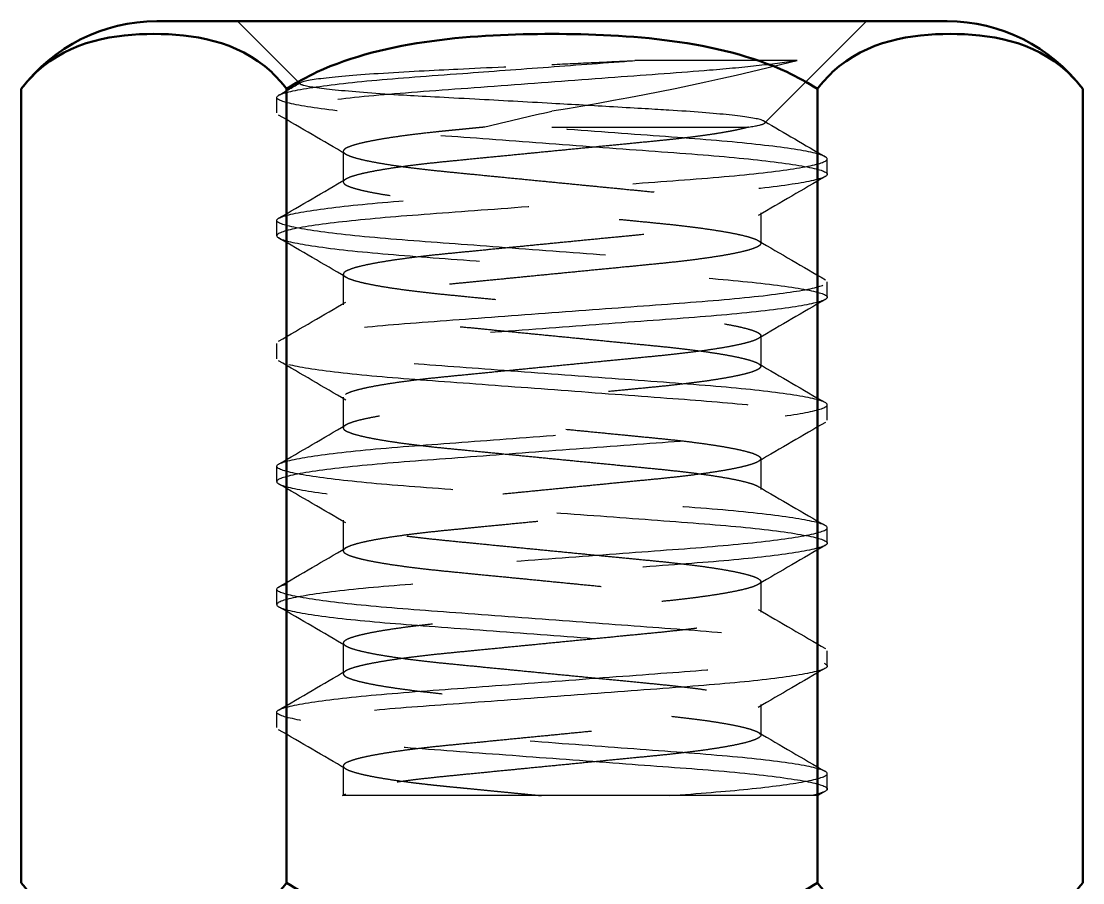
# Model space of a CAD drawing. Header units: millimetres. Extents: x 0 to 420, y 0 to 297.
# Drawn here: x 299.44 to 304.92, y 192.36 to 196.81 of the extents above; entities that cross this region are included whole.
import ezdxf

# ---------------------------------------------------------------- set-up
doc = ezdxf.new("R2010")
doc.units = ezdxf.units.MM
doc.header["$LTSCALE"] = 0.75
doc.linetypes.add('HIDDEN2', pattern=[4.762499999999999, 3.175, -1.5875])
doc.layers.add('Hidden', color=7, linetype='HIDDEN2', lineweight=25)
doc.layers.add('Visible', color=7, linetype='Continuous', lineweight=50)

msp = doc.modelspace()

# ---------------------------------------------------------------- linework, layer by layer
at = {"layer": 'Hidden', "extrusion": (-1e-16, -1, 0)}
for p, q in [((300.758506, 196.611557), (300.555306, 196.814757)), ((303.603306, 196.611557), (303.806506, 196.814757)), ((300.879357, 196.490706), (300.758506, 196.611557)), ((303.447542, 196.611557), (302.609324, 196.611557)), ((303.603306, 196.611557), (303.281167, 196.289419)), ((300.758506, 196.341557), (300.758506, 196.420932)), ((301.102209, 196.14312), (301.102209, 195.98437)), ((303.603306, 196.024057), (303.603306, 196.103432)), ((303.259602, 195.82562), (303.259602, 195.66687)), ((300.758506, 195.706557), (300.758506, 195.785932)), ((301.102209, 195.50812), (301.102209, 195.34937)), ((303.603306, 195.389057), (303.603306, 195.468432)), ((300.758506, 195.071557), (300.758506, 195.150932)), ((303.259602, 195.19062), (303.259602, 195.03187)), ((301.102209, 194.87312), (301.102209, 194.71437)), ((303.603306, 194.754057), (303.603306, 194.833432)), ((303.259602, 194.55562), (303.259602, 194.39687)), ((300.758506, 194.436557), (300.758506, 194.515932)), ((301.102209, 194.23812), (301.102209, 194.07937)), ((303.603306, 194.119057), (303.603306, 194.198432)), ((303.259602, 193.92062), (303.259602, 193.76187)), ((300.758506, 193.801557), (300.758506, 193.880932)), ((301.102209, 193.60312), (301.102209, 193.44437)), ((303.603306, 193.484057), (303.603306, 193.563432)), ((303.259602, 193.28562), (303.259602, 193.12687)), ((300.758506, 193.166557), (300.758506, 193.245932)), ((301.102209, 192.96812), (301.102209, 192.814757)), ((303.603306, 192.849057), (303.603306, 192.928432)), ((301.099061, 192.814757), (301.115536, 192.824386)), ((302.786713, 192.814757), (301.099061, 192.814757)), ((303.518636, 192.814757), (302.786713, 192.814757)), ((303.593437, 192.837913), (303.553618, 192.814757))]:
    msp.add_line(p, q, dxfattribs=at)
at = {"layer": 'Hidden'}
for centre, radius, start, end in [((299.764714, 211.295127), 15.13792920817994, 279.182592, 284.080051), ((304.453062, 185.773964), 10.8157316802909, 102.126974, 104.012383)]:
    msp.add_arc(centre, radius, start, end, dxfattribs=at)
for points, knots in [([(303.4475419921109, 196.6115599635827), (303.3941246125305, 196.6028362035212), (303.327966236775, 196.5940901085843), (303.1750341170318, 196.577157788886), (303.0893394782361, 196.5690238599854), (302.8475349443706, 196.5491463698811), (302.6814535890789, 196.5375504447589), (302.3245186283384, 196.5109927839895), (302.1365734082101, 196.4970087646347), (301.7650024517025, 196.4693621160849), (301.5853894018874, 196.4564499907678), (301.2706492163797, 196.4320052172425), (301.1367943405021, 196.4189622573793), (300.9192457730696, 196.3915720487147), (300.8398308648575, 196.3774599982119), (300.7543928220166, 196.3509463344513), (300.7472021680988, 196.3396040902002), (300.8034934482694, 196.3141319313751), (300.8665719171877, 196.3005499972364), (301.0581109208615, 196.2728429735596), (301.1864711607905, 196.2589829095167), (301.484079548598, 196.2338197907178), (301.6484916931859, 196.22242140654), (302.0030712302323, 196.1960390005098), (302.1903517578758, 196.1821044374411), (302.5614901240115, 196.1544899756751), (302.7414451995246, 196.1412296856957), (303.0598353312762, 196.1172771199467), (303.1967673680701, 196.1043870600471), (303.422160166172, 196.0771673983186), (303.5063447146804, 196.0630644072912), (303.6026956362712, 196.0362771160193), (303.6152329305732, 196.0247198173341), (303.5687468778651, 195.9994766425941), (303.5106875611564, 195.9860042961156), (303.3276897225333, 195.9582102720971), (303.2020116739459, 195.944151297793), (302.9083694484289, 195.9185863529711), (302.7456327288983, 195.9073256783763), (302.3935081988275, 195.8811259365556), (302.2070144256031, 195.8672499117621), (301.8353349003719, 195.8395951851824), (301.6538445120568, 195.8260914360518), (301.3311930249456, 195.8020846289751), (301.1915112326042, 195.7895372097186), (300.9590736391765, 195.7624766231662), (300.8706457992339, 195.748392132587), (300.7643842111138, 195.7213643698773), (300.7469587480246, 195.7095376794499), (300.7846228910566, 195.6845046584769), (300.8381744860435, 195.6711387663751), (301.0124376049826, 195.6434316412577), (301.1339932249212, 195.6293456851294), (301.4215545283005, 195.6035137531047), (301.582561995765, 195.592326889979), (301.9320576493374, 195.5663227490883), (302.1176108358959, 195.5525167084218), (302.4898255361131, 195.5248221622746), (302.6728118759129, 195.5112071072299), (302.9998750626364, 195.4868720486941), (303.1423685860809, 195.4747437515836), (303.3818473410211, 195.4478679667853), (303.4745579141436, 195.4338127079119), (303.591038380262, 195.4065453019705), (303.6135433073287, 195.394369265686), (303.5848977681035, 195.3695551325717), (303.5359400127236, 195.3563054514608), (303.370625067324, 195.3287043235749), (303.2533187432528, 195.3146005622283), (302.9720174277518, 195.2885041681987), (302.8127237937915, 195.2773175730857), (302.4659267441566, 195.2515142211783), (302.2814359564673, 195.2377872280466), (301.9089467954473, 195.2100722607088), (301.7245903277235, 195.1963552616222), (301.3931859974618, 195.1716972013349), (301.2478547625415, 195.1599109597363), (301.0014892420313, 195.1332229201126), (300.9046340039077, 195.1192066809723), (300.7780336118904, 195.0917105785811), (300.7504529870784, 195.0791192715188), (300.770240028558, 195.054524148196), (300.8147056210873, 195.0413955683534), (300.9712253383987, 195.0139149474473), (301.0843298469335, 194.9998031392289), (301.3594435768427, 194.9734549598981), (301.517088917808, 194.9621983987557), (301.861232523208, 194.9365924757349), (302.0445884463152, 194.9229499219322), (302.4170941495668, 194.8952337237736), (302.602646167974, 194.881427770023), (302.9381530833725, 194.8564644578654), (303.0862405394455, 194.8449346563817), (303.3390855487487, 194.8184295361914), (303.439792830939, 194.8044596232939), (303.5760243476943, 194.7767541574209), (303.6084826540228, 194.7637057554316), (303.5970636619895, 194.7393212026244), (303.5568180814444, 194.7263130544522), (303.4098561094797, 194.6991923032303), (303.3030906084568, 194.6853164130759), (303.0398636216087, 194.6591170683555), (302.8871685788727, 194.6478566195946), (302.543568307945, 194.6222911232458), (302.3546148248661, 194.6082320843263), (301.9810652878969, 194.5804382199684), (301.7999997624193, 194.5669660826562), (301.4607371878828, 194.5417233315746), (301.3060203128116, 194.5301655576456), (301.0423634656199, 194.5033777713553), (300.937012869419, 194.4892748079484), (300.7965921175164, 194.4620554797505), (300.7602911922441, 194.4491657099096), (300.7567776072356, 194.4252139037394), (300.7925000426803, 194.4119527256822), (300.9339437864928, 194.3843381438197), (301.0371451528699, 194.3704036902295), (301.2942331942759, 194.3440216473473), (301.4441741465289, 194.332623604952), (301.7823743323406, 194.3074599006505), (301.9686556575434, 194.2935996830016), (302.3410375336953, 194.2658926981688), (302.5235762551856, 194.252310948058), (302.865916726947, 194.2268391867661), (303.0224659511205, 194.2154966430481), (303.2933590236571, 194.1889824937114), (303.4036015886868, 194.17487044865), (303.5541597842057, 194.1474805189703), (303.5955933314617, 194.1344378177081), (303.6093731173896, 194.1099934933705), (303.578299290557, 194.0970803677461), (303.4447917194466, 194.0694332773324), (303.3451646017675, 194.0554493606832), (303.0941450705468, 194.0288920911551), (302.9468429987501, 194.0172966805975), (302.6124933617575, 193.992419475464), (302.4272684503903, 193.9786378600349), (302.0547427575475, 193.9509201745556), (301.8710534688052, 193.9372528167623), (301.5261503939546, 193.9115903855977), (301.3680374908272, 193.9003608270229), (301.0911497988527, 193.8740838171912), (300.976841095875, 193.8599733666502), (300.8178060213832, 193.8324566523694), (300.7720580242712, 193.8192927523005), (300.7497374128507, 193.7946345835199), (300.7758573293213, 193.7821692945815), (300.8995552522247, 193.7547378869077), (300.9952318223568, 193.7407094374272), (301.2396306170376, 193.7139670797215), (301.384142147479, 193.702090271548), (301.7143044359546, 193.677524625084), (301.8982796270047, 193.6638359947976), (302.2707166271048, 193.6361249084806), (302.4555256238145, 193.6223742390825), (302.8031065621453, 193.5965125621234), (302.9628921276617, 193.5853335508078), (303.2460140088679, 193.5593129850546), (303.3645562690326, 193.5452133813363), (303.5324681967031, 193.5175797471947), (303.5827567269989, 193.5042956041631), (303.6140184916458, 193.4794175509578), (303.5929959811674, 193.4673505214518), (303.4794888163997, 193.4401519539252), (303.3880144231916, 193.4260871318883), (303.1505751005952, 193.3991570725313), (303.0089049316248, 193.3869143839363), (302.6831226155155, 193.3626746282734), (302.5005601617304, 193.3490911123668), (302.1284748583639, 193.3214061939615), (301.9426344352269, 193.3075787815258), (301.5923640788424, 193.2815169990567), (301.4308535098171, 193.2703160909519), (301.1414986900127, 193.2445618687084), (301.0187263240132, 193.2304828619562), (300.8418907361683, 193.2027484237576), (300.7870140029208, 193.189350454365), (300.7467541767401, 193.1642551933912), (300.7627333722248, 193.1525152158825), (300.8660700292639, 193.1255576115855), (300.9532545582169, 193.1114666482033), (301.1836598821319, 193.0843540798306), (301.3225457935387, 193.0716733335971), (301.6439297877842, 193.0477608340253), (301.8249720711247, 193.0342904260386), (302.1964520495349, 193.0066505466927), (302.3831910448698, 192.9927562762064), (302.7360507419198, 192.9665018344616), (302.89928271186, 192.955207035506), (303.1946231997317, 192.9297184363093), (303.3214506240493, 192.9156687502864), (303.5068935468789, 192.8878533948159), (303.5662189299255, 192.8743525113026), (303.6055878815059, 192.8540077555401), (303.6073124980721, 192.8469868040886), (303.5838872874374, 192.8314983810831), (303.5579753496659, 192.8232353166757), (303.5186361111155, 192.8147572836891)], [0, 0, 0, 0, 0.0353175083615797, 0.0353175083615797, 0.0697901298443092, 0.0697901298443092, 0.124000453684721, 0.124000453684721, 0.1799884035975699, 0.1799884035975699, 0.2371567969355641, 0.2371567969355641, 0.291799205703641, 0.291799205703641, 0.3485764712273575, 0.3485764712273575, 0.4037801045213734, 0.4037801045213734, 0.4590803449536313, 0.4590803449536313, 0.5159133735281235, 0.5159133735281235, 0.5702278620611231, 0.5702278620611231, 0.6261433049718885, 0.6261433049718885, 0.6829592247314804, 0.6829592247314804, 0.7375343333275138, 0.7375343333275138, 0.7942366235865066, 0.7942366235865066, 0.8498976585244374, 0.8498976585244374, 0.905143056553207, 0.905143056553207, 0.9625711069817389, 0.9625711069817389, 1.017082365930652, 1.017082365930652, 1.072970108868113, 1.072970108868113, 1.129843855959725, 1.129843855959725, 1.184248474520034, 1.184248474520034, 1.240709180944566, 1.240709180944566, 1.296662985131248, 1.296662985131248, 1.351692626894614, 1.351692626894614, 1.40888859608406, 1.40888859608406, 1.463474588465417, 1.463474588465417, 1.519148352442048, 1.519148352442048, 1.575960867712489, 1.575960867712489, 1.630226023534379, 1.630226023534379, 1.686487240184994, 1.686487240184994, 1.742837202032438, 1.742837202032438, 1.797696394318474, 1.797696394318474, 1.854708267445093, 1.854708267445093, 1.909465866800855, 1.909465866800855, 1.964972519129628, 1.964972519129628, 2.021770062786808, 2.021770062786808, 2.075991636153644, 2.075991636153644, 2.132097752274526, 2.132097752274526, 2.188927409246364, 2.188927409246364, 2.243663383904397, 2.243663383904397, 2.300541340640074, 2.300541340640074, 2.355557036700206, 2.355557036700206, 2.410945961406308, 2.410945961406308, 2.467771705398048, 2.467771705398048, 2.522040178904706, 2.522040178904706, 2.578038536186644, 2.578038536186644, 2.635406353662119, 2.635406353662119, 2.690068214613637, 2.690068214613637, 2.745920680478337, 2.745920680478337, 2.800398062216405, 2.800398062216405, 2.857789837755381, 2.857789837755381, 2.913000355908535, 2.913000355908535, 2.968627240775462, 2.968627240775462, 3.025293693787879, 3.025293693787879, 3.079834317607698, 3.079834317607698, 3.136614556770293, 3.136614556770293, 3.192494628069381, 3.192494628069381, 3.246775160557085, 3.246775160557085, 3.303572506572692, 3.303572506572692, 3.358837745463733, 3.358837745463733, 3.414007284486694, 3.414007284486694, 3.470748583766363, 3.470748583766363, 3.525356387983665, 3.525356387983665, 3.582489902289628, 3.582489902289628, 3.638442325853558, 3.638442325853558, 3.692618595219191, 3.692618595219191, 3.749358697851572, 3.749358697851572, 3.804705189115541, 3.804705189115541, 3.859567447219903, 3.859567447219903, 3.916405673613822, 3.916405673613822, 3.971101889010278, 3.971101889010278, 4.027712164748719, 4.027712164748719, 4.083786235983941, 4.083786235983941, 4.137940930006672, 4.137940930006672, 4.194665100438242, 4.194665100438242, 4.250143727104607, 4.250143727104607, 4.304771714032453, 4.304771714032453, 4.361758451764585, 4.361758451764585, 4.416591620294849, 4.416591620294849, 4.472744601954115, 4.472744601954115, 4.528986729959458, 4.528986729959458, 4.583212502150184, 4.583212502150184, 4.639964686095752, 4.639964686095752, 4.69562405054902, 4.69562405054902, 4.750107753730295, 4.750107753730295, 4.807292477399923, 4.807292477399923, 4.862309192648011, 4.862309192648011, 4.918094775046887, 4.918094775046887, 4.974548523486506, 4.974548523486506, 5.028941309479821, 5.028941309479821, 5.085768703574688, 5.085768703574688, 5.141654900283886, 5.141654900283886, 5.196093306394804, 5.196093306394804, 5.2535233322826, 5.2535233322826, 5.308768338902994, 5.308768338902994, 5.342593561317335, 5.342593561317335, 5.377483998745248, 5.377483998745248, 5.377483998745248, 5.377483998745248]), ([(302.7867134809931, 192.8147572836891), (302.9380173645514, 192.8260150131205), (303.0755713783619, 192.8367346797547), (303.3154700874129, 192.8613167401713), (303.4140264729522, 192.8743494500443), (303.5595348641618, 192.9011758875534), (303.6000943486815, 192.9146818481383), (303.6060189617237, 192.9386949705138), (303.5745207245218, 192.9512336646025), (303.4434469901098, 192.9782907524583), (303.3426685689355, 192.9923747789769), (303.0858101949671, 193.0194072192431), (302.9327706947497, 193.0312399349437), (302.5963830449309, 193.0562687779362), (302.4167746089824, 193.069632500849), (302.0444161093037, 193.0973377463608), (301.855095001225, 193.111424138331), (301.5078442693503, 193.1372612463573), (301.3521402678962, 193.1484473951147), (301.0824256303531, 193.1744476754005), (300.9719563955278, 193.1882522629878), (300.8131840893966, 193.2159473925409), (300.7677466764326, 193.2295645230202), (300.7521598206277, 193.2539059227343), (300.7788618873056, 193.266026823369), (300.900409335025, 193.2928989788428), (300.996510428542, 193.3069535700595), (301.2463671358109, 193.3342255345775), (301.3977131278225, 193.3464090431258), (301.7311577678465, 193.3712189121753), (301.9092023855683, 193.3844662795651), (302.2801318065613, 193.4120651948177), (302.4696896860587, 193.4261692037089), (302.8204926630642, 193.4522706156884), (302.9792444112518, 193.4634579343645), (303.2553067971712, 193.4892574045202), (303.3693310730432, 193.5029828017882), (303.5367533217068, 193.5306979692574), (303.5870474016556, 193.544416820952), (303.6123064423664, 193.5690809914298), (303.5903617495824, 193.5808614540711), (303.4782184592623, 193.607545885115), (303.3867844192355, 193.6215612873258), (303.1439721040442, 193.6490616460083), (302.9943050205238, 193.6616614880854), (302.6638027371537, 193.6862524317886), (302.4873862632321, 193.6993786575269), (302.1180793994263, 193.7268568467981), (301.9284158459468, 193.7409687183368), (301.5742334067982, 193.7673215783924), (301.412477680562, 193.7785801203127), (301.1303381645266, 193.8041823058196), (301.0129827341007, 193.8178232018652), (300.8373681458961, 193.8455392508494), (300.7824330434905, 193.8593467829828), (300.7478694485781, 193.8843157543862), (300.7652713041716, 193.8958414315185), (300.8684889165634, 193.9223431089295), (300.9554537321128, 193.9363120755806), (301.1914557520413, 193.9640213590123), (301.3395150087381, 193.977078825932), (301.6671904586256, 194.001459439763), (301.8419892349066, 194.0144653010933), (302.2095711110905, 194.0418151430714), (302.3992217508712, 194.0559260537692), (302.756490489237, 194.0825085491834), (302.9211014366483, 194.093896104897), (303.208839947778, 194.1193116089444), (303.3291993956809, 194.1328670917427), (303.5122792160346, 194.1605679033526), (303.5714798138342, 194.1744494360568), (303.6146596518975, 194.1996955093048), (303.6014414678721, 194.2110480240795), (303.5063867158296, 194.2373787687957), (303.4235377936875, 194.2512974760399), (303.1960325429281, 194.2789283140654), (303.0526962327895, 194.2923169038395), (302.7322290035863, 194.3161611917267), (302.55954364438, 194.3290098047629), (302.194356691467, 194.3561814530451), (302.0048705126428, 194.3702801270647), (301.6439101398064, 194.3971372976626), (301.4757264274831, 194.4087648654147), (301.181210488061, 194.4339478796283), (301.0573035963553, 194.4473902982674), (300.864548506066, 194.475161009654), (300.799972118517, 194.4892287391336), (300.7472280604579, 194.5148714581889), (300.7559220803178, 194.5261032460375), (300.8422216133495, 194.5522467108121), (300.9206310755835, 194.5661033468737), (301.1400987647685, 194.5937716275195), (301.2801525172763, 194.6073086548838), (301.5955487607116, 194.6314113257093), (301.7662382362086, 194.6438290660712), (302.1281498884473, 194.6707570163866), (302.3162396353309, 194.6847517892202), (302.6737356073882, 194.711351191903), (302.8402242000775, 194.7230039442541), (303.1440309106274, 194.7478110501616), (303.2765197245626, 194.7615724095883), (303.4777859142669, 194.789290232012), (303.5461491125989, 194.8029772065911), (303.6127619307026, 194.828685149484), (303.6111102639188, 194.839897015197), (303.5370399286585, 194.8661161565751), (303.4626954960968, 194.8802249644659), (303.2535552508161, 194.9077698269678), (303.1230382231515, 194.9209617999865), (302.8153154027623, 194.9456705470404), (302.6397982540075, 194.9580384796418), (302.2718266575576, 194.9854173186634), (302.0831602478011, 194.9994549979607), (301.7231594028944, 195.0262407751115), (301.5548033267023, 195.0381948523663), (301.2456948334784, 195.0626860262615), (301.1097168285669, 195.0763513246172), (300.900119972679, 195.1040581290345), (300.8271850834717, 195.1178272551312), (300.7516296704653, 195.1437354159945), (300.7485490670388, 195.1549128391448), (300.8128739231033, 195.1808723907474), (300.8827937331516, 195.1949680891555), (301.0845414489595, 195.2226266300352), (301.2120926606076, 195.2359378283322), (301.5137868597503, 195.2608666253422), (301.6858954551626, 195.2728511805768), (302.0507007035903, 195.2999944282275), (302.2398258939338, 195.3140662429853), (302.6023425850072, 195.3410392110711), (302.7726622174232, 195.3533774078132), (303.0870855678913, 195.3775411793593), (303.2265136261994, 195.3910990889365), (303.4444556194813, 195.4187751878239), (303.522014666778, 195.4326190178725), (303.6066419017825, 195.4587262528331), (303.6144669171081, 195.4699427421106), (303.5599294876374, 195.495635118828), (303.4945199021313, 195.5097080582702), (303.3003580594414, 195.5374630349026), (303.1758785347029, 195.5508858850429), (302.8802500082183, 195.576030040646), (302.7114674753193, 195.5877059482941), (302.3499064336775, 195.6146078115116), (302.1604633797579, 195.628703276833), (301.7955241279524, 195.6558564949732), (301.6232204592871, 195.6686463818101), (301.3036769199498, 195.6924844969285), (301.1609783413405, 195.7059281932222), (300.9350174294596, 195.7335553188286), (300.8529707362813, 195.7474634081139), (300.7595015356637, 195.7737605372381), (300.7470996600205, 195.7850861612177), (300.792193422536, 195.8105146621981), (300.8531932969345, 195.8245565621468), (301.0398914065627, 195.8523876467365), (301.1613224188841, 195.8659104181984), (301.4510881731385, 195.8912571350705), (301.6167543305892, 195.902706751665), (301.9751328156744, 195.9293718175196), (302.1647516929224, 195.9434803649338), (302.5316529676347, 195.9707795669214), (302.7058375925371, 195.9837397324647), (303.0302378487013, 196.0078766562864), (303.1760292088584, 196.020926515055), (303.4095313403468, 196.0485095583391), (303.4957500278106, 196.0624699418364), (303.5974841363695, 196.0889408213096), (303.6141278846699, 196.1004307353418), (303.5780059955759, 196.1254501938144), (303.5222970230898, 196.139271690021), (303.3453234561548, 196.16698612512), (303.22741890209, 196.1806120804789), (302.9442647291817, 196.2061807926137), (302.7819979782325, 196.2174581430179), (302.4272540886686, 196.2438527776581), (302.2375848717766, 196.2579650705815), (301.8685739812809, 196.2854212380291), (301.6924421961703, 196.2985262815641), (301.3624437393318, 196.3230797381742), (301.2130633679717, 196.3357571234067), (300.9714617905975, 196.3632954750293), (300.8808255171753, 196.377303219391), (300.7702807887763, 196.4039552437672), (300.7491475419047, 196.4156851250416), (300.7760640553679, 196.4404040061259), (300.8271872689747, 196.4541393171731), (300.9960784047235, 196.4818559616829), (301.1107025583715, 196.4955669000082), (301.3878494094261, 196.5213315080715), (301.5471313938506, 196.5325264736338), (301.8622898807371, 196.5559757658129), (302.0120500463036, 196.5671186352747), (302.3143487167981, 196.5896110958769), (302.4650046163188, 196.6008206122103), (302.6093240533737, 196.6115586655627)], [0, 0, 0, 0, 0.0502824140078357, 0.0502824140078357, 0.1026296266651017, 0.1026296266651017, 0.1593337222994781, 0.1593337222994781, 0.2135740280997637, 0.2135740280997637, 0.2698636920833974, 0.2698636920833974, 0.3256589176374147, 0.3256589176374147, 0.3805222741112136, 0.3805222741112136, 0.4375452688161487, 0.4375452688161487, 0.4919724307663595, 0.4919724307663595, 0.5474780539620835, 0.5474780539620835, 0.6041220235707212, 0.6041220235707212, 0.6582251326302351, 0.6582251326302351, 0.7143167271645096, 0.7143167271645096, 0.7705087620885251, 0.7705087620885251, 0.825203064671048, 0.825203064671048, 0.882043453986671, 0.882043453986671, 0.9366434838629317, 0.9366434838629317, 0.9919834179621062, 0.9919834179621062, 1.048613320027714, 1.048613320027714, 1.102674794598958, 1.102674794598958, 1.158612631354445, 1.158612631354445, 1.215284319076762, 1.215284319076762, 1.26985669861557, 1.26985669861557, 1.326564556234872, 1.326564556234872, 1.381423430939675, 1.381423430939675, 1.436646960805557, 1.436646960805557, 1.493305786534498, 1.493305786534498, 1.547415670474955, 1.547415670474955, 1.603247008990171, 1.603247008990171, 1.660456135664392, 1.660456135664392, 1.714955582145621, 1.714955582145621, 1.771582952916412, 1.771582952916412, 1.826766948899976, 1.826766948899976, 1.881925409268259, 1.881925409268259, 1.938653695677172, 1.938653695677172, 1.992890456832598, 1.992890456832598, 2.048665256715552, 2.048665256715552, 2.105375379666381, 2.105375379666381, 2.159818939552937, 2.159818939552937, 2.216383404475306, 2.216383404475306, 2.272056771458992, 2.272056771458992, 2.327173191036419, 2.327173191036419, 2.384464811109508, 2.384464811109508, 2.438926993105224, 2.438926993105224, 2.494685446460278, 2.494685446460278, 2.551473199635347, 2.551473199635347, 2.605766733254176, 2.605766733254176, 2.661777234873367, 2.661777234873367, 2.71597386414853, 2.71597386414853, 2.772741245288043, 2.772741245288043, 2.828147702035111, 2.828147702035111, 2.882982062194856, 2.882982062194856, 2.939884889006449, 2.939884889006449, 2.994641989064697, 2.994641989064697, 3.051174381158312, 3.051174381158312, 3.107317600406888, 3.107317600406888, 3.161513389365992, 3.161513389365992, 3.21827473100991, 3.21827473100991, 3.273824863318535, 3.273824863318535, 3.328444548080294, 3.328444548080294, 3.385507612791462, 3.385507612791462, 3.440412699315327, 3.440412699315327, 3.496506341659513, 3.496506341659513, 3.552828027309542, 3.552828027309542, 3.607117100135721, 3.607117100135721, 3.663917075689977, 3.663917075689977, 3.719658930445021, 3.719658930445021, 3.774156479779816, 3.774156479779816, 3.831428775507817, 3.831428775507817, 3.886528018134746, 3.886528018134746, 3.942277627293989, 3.942277627293989, 3.998820811830368, 3.998820811830368, 4.053298844180317, 4.053298844180317, 4.110185490444734, 4.110185490444734, 4.166164641919763, 4.166164641919763, 4.220640400017468, 4.220640400017468, 4.278168802942521, 4.278168802942521, 4.333506593766227, 4.333506593766227, 4.389022620850107, 4.389022620850107, 4.445828585444424, 4.445828585444424, 4.500501406839987, 4.500501406839987, 4.557364930769176, 4.557364930769176, 4.613389662270878, 4.613389662270878, 4.667717029902003, 4.667717029902003, 4.724595152188922, 4.724595152188922, 4.780008250083676, 4.780008250083676, 4.83512310344765, 4.83512310344765, 4.892023281003913, 4.892023281003913, 4.946781607104639, 4.946781607104639, 5.003753907812445, 5.003753907812445, 5.059876968085265, 5.059876968085265, 5.114141056380796, 5.114141056380796, 5.170982896995079, 5.170982896995079, 5.226503976736627, 5.226503976736627, 5.281345841582739, 5.281345841582739, 5.326830610355981, 5.326830610355981, 5.372405571945138, 5.372405571945138, 5.372405571945138, 5.372405571945138]), ([(302.1809051216733, 196.390062455675), (302.0466753573928, 196.3975619916572), (301.912040308278, 196.4049443066057), (301.6300403047953, 196.4201409117558), (301.5075714129107, 196.4263949277028), (301.2795007543573, 196.4403749632312), (301.1653537307648, 196.449050120294), (300.9894390044992, 196.4663205313646), (300.9290564506682, 196.4747359628752), (300.8837411355417, 196.4866649999076), (300.8769220748891, 196.490399247188), (300.8807640336654, 196.5023298887521), (300.9176015893372, 196.510992385856), (301.056289682283, 196.5286181684563), (301.1570632847997, 196.5373831503073), (301.4232169749484, 196.5547511190459), (301.5706555714787, 196.5615396229305), (301.8487943569926, 196.5753199284714), (302.013537649209, 196.5833407011661), (302.1809055043013, 196.5913493445343)], [-0.2931947065396263, -0.2931947065396263, -0.2931947065396263, -0.2931947065396263, -0.2729538826924143, -0.2729538826924143, -0.2490881261536704, -0.2490881261536704, -0.2152153322603774, -0.2152153322603774, -0.1815403380397984, -0.1815403380397984, -0.163876132911614, -0.163876132911614, -0.1274616004645509, -0.1274616004645509, -0.0908504589567747, -0.0908504589567747, -0.050326204695861, -0.050326204695861, -1.0000001407e-06, -1.0000001407e-06, -1.0000001407e-06, -1.0000001407e-06]), ([(302.1809055043013, 196.5913493445343), (302.2529293679709, 196.5947957247926), (302.3251795260748, 196.5982299266157), (302.4686450231184, 196.6049925947979), (302.5396732128702, 196.6083212477065), (302.6093232755975, 196.6115601809155)], [-0.0432801965781702, -0.0432801965781702, -0.0432801965781702, -0.0432801965781702, -0.0216502052166818, -0.0216502052166818, -9.946020121e-07, -9.946020121e-07, -9.946020121e-07, -9.946020121e-07]), ([(303.1963945766147, 196.2678558546727), (303.2391620656326, 196.2744869078174), (303.266446118836, 196.2808345265489), (303.2869671579556, 196.2919502591341), (303.285168353932, 196.2978936873042), (303.2329805040936, 196.3134735247254), (303.1772475286034, 196.3221896663223), (303.0148596065282, 196.3394421567441), (302.90854665189, 196.347782996284), (302.7164544248644, 196.3594562252275), (302.6206130358369, 196.3650178140512), (302.3953484706308, 196.3779891122181), (302.2887577082875, 196.384036633818), (302.1809051216733, 196.390062455675)], [-0.3362137654946038, -0.3362137654946038, -0.3362137654946038, -0.3362137654946038, -0.2703813553087453, -0.2703813553087453, -0.2118044144608665, -0.2118044144608665, -0.1424241684322256, -0.1424241684322256, -0.071279958070183, -0.071279958070183, -0.032457626896997, -0.032457626896997, -1.0000001273e-06, -1.0000001273e-06, -1.0000001273e-06, -1.0000001273e-06]), ([(302.1809055043013, 196.2678534530641), (302.2913951730479, 196.2678534501527), (302.4012322949729, 196.2678597880006), (302.6119043589351, 196.2678554604166), (302.7114937776842, 196.2678485592672), (302.8921954108609, 196.2678600559949), (302.9722395913341, 196.2678622822613), (303.1061012819409, 196.2678509984027), (303.1591284806182, 196.2678492374775), (303.1963945766147, 196.2678558546727)], [-0.132591212138947, -0.132591212138947, -0.132591212138947, -0.132591212138947, -0.0994440310187255, -0.0994440310187255, -0.0662960126363306, -0.0662960126363306, -0.0331479807054864, -0.0331479807054864, -1.0000001784e-06, -1.0000001784e-06, -1.0000001784e-06, -1.0000001784e-06])]:
    msp.add_open_spline(points, degree=3, knots=knots, dxfattribs=at)
for points in [[(300.7683735117607, 196.4320768836214), (300.8063992948992, 196.4541844526829), (300.8444195314805, 196.4763015050487), (300.8824325797777, 196.4984308293173)], [(301.1155361083711, 196.128103343746), (300.99990724487, 196.1956967837235), (300.8841634621476, 196.2630943000811), (300.7683735117607, 196.3304126854911)], [(303.2774750694425, 196.2986540678188), (303.3827239984457, 196.2371723369843), (303.488061120579, 196.1758409871699), (303.5934374968438, 196.1145768836214)], [(300.7683735117607, 195.7970768836213), (300.8841634621476, 195.8643952690314), (300.99990724487, 195.931792785389), (301.1155361083711, 195.9993862253664)], [(303.5934374968438, 196.0129126854912), (303.477647546455, 195.9455943000812), (303.3619037637345, 195.8781967837236), (303.2462749002334, 195.8106033437461)], [(301.1155361083711, 195.4931033437461), (300.99990724487, 195.5606967837235), (300.8841634621476, 195.6280943000811), (300.7683735117607, 195.6954126854911)], [(303.2462749002334, 195.6818862253665), (303.3619037637345, 195.614292785389), (303.477647546455, 195.5468952690314), (303.5934374968438, 195.4795768836214)], [(303.5934374968438, 195.3779126854912), (303.477647546455, 195.3105943000812), (303.3619037637345, 195.2431967837235), (303.2462749002334, 195.1756033437461)], [(300.7683735117607, 195.1620768836213), (300.8841634621476, 195.2293952690314), (300.99990724487, 195.296792785389), (301.1155361083711, 195.3643862253664)], [(301.1155361083711, 194.8581033437461), (300.99990724487, 194.9256967837235), (300.8841634621476, 194.9930943000812), (300.7683735117607, 195.0604126854911)], [(303.2462749002334, 195.0468862253664), (303.3619037637345, 194.979292785389), (303.477647546455, 194.9118952690314), (303.5934374968438, 194.8445768836214)], [(300.7683735117607, 194.5270768836213), (300.8841634621476, 194.5943952690313), (300.99990724487, 194.661792785389), (301.1155361083711, 194.7293862253664)], [(303.5934374968438, 194.7429126854912), (303.477647546455, 194.6755943000812), (303.3619037637345, 194.6081967837235), (303.2462749002334, 194.5406033437461)], [(301.1155361083711, 194.2231033437461), (300.99990724487, 194.2906967837235), (300.8841634621476, 194.3580943000811), (300.7683735117607, 194.4254126854911)], [(303.2462749002334, 194.4118862253665), (303.3619037637345, 194.344292785389), (303.477647546455, 194.2768952690314), (303.5934374968438, 194.2095768836214)], [(300.7683735117607, 193.8920768836213), (300.8841634621476, 193.9593952690313), (300.99990724487, 194.026792785389), (301.1155361083711, 194.0943862253664)], [(303.5934374968438, 194.1079126854912), (303.477647546455, 194.0405943000812), (303.3619037637345, 193.9731967837235), (303.2462749002334, 193.9056033437461)], [(301.1155361083711, 193.5881033437461), (300.99990724487, 193.6556967837235), (300.8841634621476, 193.7230943000811), (300.7683735117607, 193.7904126854911)], [(303.2462749002334, 193.7768862253665), (303.3619037637345, 193.709292785389), (303.477647546455, 193.6418952690314), (303.5934374968438, 193.5745768836214)], [(300.7683735117607, 193.2570768836213), (300.8841634621476, 193.3243952690313), (300.99990724487, 193.391792785389), (301.1155361083711, 193.4593862253664)], [(303.5934374968438, 193.4729126854912), (303.4776475464568, 193.4055943000812), (303.3619037637345, 193.3381967837235), (303.2462749002334, 193.2706033437461)], [(301.1155361083711, 192.9531033437461), (300.99990724487, 193.0206967837235), (300.8841634621476, 193.0880943000811), (300.7683735117607, 193.1554126854911)], [(303.2462749002334, 193.1418862253664), (303.3619037637345, 193.074292785389), (303.4776475464568, 193.0068952690314), (303.5934374968438, 192.9395768836214)], [(303.5536176958449, 192.8147572837206), (303.5536176887308, 192.8147572837139), (303.5419062048804, 192.8147572836891), (303.5186361111155, 192.8147572836891)]]:
    msp.add_open_spline(points, degree=3, dxfattribs=at)
for points, weights, knots in [([(303.1963945766147, 196.2678558546727), (303.0629346670921, 196.2296576707984), (302.7202535889901, 196.1960364512229), (302.1809055043013, 196.1431197845563), (301.6415574196144, 196.0902031178896), (301.1022093349275, 196.0372864512229), (301.1022093349275, 195.9843697845562), (301.1022093349275, 195.9314531178896), (301.6415574196144, 195.8785364512229), (302.1809055043013, 195.8256197845563), (302.7202535889901, 195.7727031178896), (303.2596016736771, 195.719786451223), (303.259601673677, 195.6668697845563), (303.2596016736771, 195.6139531178896), (302.7202535889901, 195.5610364512229), (302.1809055043013, 195.5081197845563), (301.6415574196144, 195.4552031178896), (301.1022093349275, 195.4022864512229), (301.1022093349275, 195.3493697845562), (301.1022093349275, 195.2964531178896), (301.6415574196144, 195.2435364512229), (302.1809055043013, 195.1906197845563), (302.7202535889901, 195.1377031178896), (303.2596016736771, 195.0847864512229), (303.259601673677, 195.0318697845563), (303.2596016736771, 194.9789531178896), (302.7202535889901, 194.9260364512229), (302.1809055043013, 194.8731197845562), (301.6415574196144, 194.8202031178896), (301.1022093349275, 194.7672864512229), (301.1022093349275, 194.7143697845562), (301.1022093349275, 194.6614531178896), (301.6415574196144, 194.6085364512229), (302.1809055043013, 194.5556197845563), (302.7202535889901, 194.5027031178896), (303.2596016736771, 194.4497864512229), (303.259601673677, 194.3968697845563), (303.2596016736771, 194.3439531178896), (302.7202535889901, 194.2910364512229), (302.1809055043013, 194.2381197845563), (301.6415574196144, 194.1852031178896), (301.1022093349275, 194.1322864512229), (301.1022093349275, 194.0793697845562), (301.1022093349275, 194.0264531178896), (301.6415574196144, 193.9735364512229), (302.1809055043013, 193.9206197845562), (302.7202535889901, 193.8677031178896), (303.2596016736771, 193.814786451223), (303.259601673677, 193.7618697845563), (303.2596016736771, 193.7089531178896), (302.7202535889901, 193.656036451223), (302.1809055043013, 193.6031197845562), (301.6415574196144, 193.5502031178896), (301.1022093349275, 193.4972864512229), (301.1022093349275, 193.4443697845562), (301.1022093349275, 193.3914531178896), (301.6415574196144, 193.3385364512229), (302.1809055043013, 193.2856197845562), (302.7202535889901, 193.2327031178896), (303.2596016736771, 193.179786451223), (303.259601673677, 193.1268697845563), (303.2596016736771, 193.0739531178896), (302.7202535889901, 193.0210364512229), (302.1809055043013, 192.9681197845562), (301.6415574196144, 192.9152031178896), (301.1376536986991, 192.8657639783268), (301.1040136481152, 192.8147572836891)], [0.9405748220650219, 0.9105056808022933, 1, 0.8660254037844387, 1, 0.8660254037844387, 1, 0.8660254037844387, 1, 0.8660254037844387, 1, 0.8660254037844387, 1, 0.8660254037844387, 1, 0.8660254037844387, 1, 0.8660254037844387, 1, 0.8660254037844387, 1, 0.8660254037844387, 1, 0.8660254037844387, 1, 0.8660254037844387, 1, 0.8660254037844387, 1, 0.8660254037844387, 1, 0.8660254037844387, 1, 0.8660254037844387, 1, 0.8660254037844387, 1, 0.8660254037844387, 1, 0.8660254037844387, 1, 0.8660254037844387, 1, 0.8660254037844387, 1, 0.8660254037844387, 1, 0.8660254037844387, 1, 0.8660254037844387, 1, 0.8660254037844387, 1, 0.8660254037844387, 1, 0.8660254037844387, 1, 0.8660254037844387, 1, 0.8660254037844387, 1, 0.8660254037844387, 1, 0.8660254037844387, 1, 0.8737179793990129, 0.9854982359391282], [0.0972083886201119, 0.0972083886201119, 0.0972083886201119, 0.1041666666666667, 0.1041666666666667, 0.1145833333333333, 0.1145833333333333, 0.125, 0.125, 0.1354166666666666, 0.1354166666666666, 0.1458333333333333, 0.1458333333333333, 0.15625, 0.15625, 0.1666666666666666, 0.1666666666666666, 0.1770833333333333, 0.1770833333333333, 0.1875, 0.1875, 0.1979166666666666, 0.1979166666666666, 0.2083333333333333, 0.2083333333333333, 0.21875, 0.21875, 0.2291666666666666, 0.2291666666666666, 0.2395833333333333, 0.2395833333333333, 0.25, 0.25, 0.2604166666666667, 0.2604166666666667, 0.2708333333333333, 0.2708333333333333, 0.28125, 0.28125, 0.2916666666666667, 0.2916666666666667, 0.3020833333333333, 0.3020833333333333, 0.3125, 0.3125, 0.3229166666666667, 0.3229166666666667, 0.3333333333333333, 0.3333333333333333, 0.34375, 0.34375, 0.3541666666666667, 0.3541666666666667, 0.3645833333333334, 0.3645833333333334, 0.375, 0.375, 0.3854166666666667, 0.3854166666666667, 0.3958333333333334, 0.3958333333333334, 0.40625, 0.40625, 0.4166666666666668, 0.4166666666666668, 0.4270833333333334, 0.4270833333333334, 0.4369018941034448, 0.4369018941034448, 0.4369018941034448]), ([(301.8342318250834, 196.2678568418089), (301.7335945026061, 196.2579830853259), (301.6415574196144, 196.2489531178896), (301.1022093349275, 196.1960364512229), (301.1022093349275, 196.1431197845563), (301.1022093349275, 196.0902031178896), (301.6415574196144, 196.0372864512229), (302.1809055043013, 195.9843697845563), (302.7202535889901, 195.9314531178896), (303.2596016736771, 195.878536451223), (303.259601673677, 195.8256197845563), (303.2596016736771, 195.7727031178896), (302.7202535889901, 195.7197864512229), (302.1809055043013, 195.6668697845563), (301.6415574196144, 195.6139531178896), (301.1022093349275, 195.5610364512229), (301.1022093349275, 195.5081197845562), (301.1022093349275, 195.4552031178896), (301.6415574196144, 195.4022864512229), (302.1809055043013, 195.3493697845563), (302.7202535889901, 195.2964531178896), (303.2596016736771, 195.2435364512229), (303.259601673677, 195.1906197845563), (303.2596016736771, 195.1377031178896), (302.7202535889901, 195.0847864512229), (302.1809055043013, 195.0318697845563), (301.6415574196144, 194.9789531178896), (301.1022093349275, 194.9260364512229), (301.1022093349275, 194.8731197845562), (301.1022093349275, 194.8202031178896), (301.6415574196144, 194.7672864512229), (302.1809055043013, 194.7143697845563), (302.7202535889901, 194.6614531178896), (303.2596016736771, 194.6085364512229), (303.259601673677, 194.5556197845563), (303.2596016736771, 194.5027031178896), (302.7202535889901, 194.4497864512229), (302.1809055043013, 194.3968697845562), (301.6415574196144, 194.3439531178896), (301.1022093349275, 194.2910364512229), (301.1022093349275, 194.2381197845563), (301.1022093349275, 194.1852031178896), (301.6415574196144, 194.1322864512229), (302.1809055043013, 194.0793697845562), (302.7202535889901, 194.0264531178896), (303.2596016736771, 193.9735364512229), (303.259601673677, 193.9206197845563), (303.2596016736771, 193.8677031178896), (302.7202535889901, 193.814786451223), (302.1809055043013, 193.7618697845562), (301.6415574196144, 193.7089531178896), (301.1022093349275, 193.6560364512229), (301.1022093349275, 193.6031197845562), (301.1022093349275, 193.5502031178896), (301.6415574196144, 193.4972864512229), (302.1809055043013, 193.4443697845562), (302.7202535889901, 193.3914531178896), (303.2596016736771, 193.3385364512229), (303.259601673677, 193.2856197845563), (303.2596016736771, 193.2327031178896), (302.7202535889901, 193.1797864512229), (302.1809055043013, 193.1268697845563), (301.6415574196144, 193.0739531178896), (301.1022093349275, 193.0210364512229), (301.1022093349275, 192.9681197845562), (301.1022093349275, 192.9152031178896), (301.6415574196144, 192.8622864512229), (301.8665415079941, 192.8402127508649), (302.1259939325501, 192.8147572836891)], [0.958435398185526, 0.9742800950168559, 1, 0.8660254037844387, 1, 0.8660254037844387, 1, 0.8660254037844387, 1, 0.8660254037844387, 1, 0.8660254037844387, 1, 0.8660254037844387, 1, 0.8660254037844387, 1, 0.8660254037844387, 1, 0.8660254037844387, 1, 0.8660254037844387, 1, 0.8660254037844387, 1, 0.8660254037844387, 1, 0.8660254037844387, 1, 0.8660254037844387, 1, 0.8660254037844387, 1, 0.8660254037844387, 1, 0.8660254037844387, 1, 0.8660254037844387, 1, 0.8660254037844387, 1, 0.8660254037844387, 1, 0.8660254037844387, 1, 0.8660254037844387, 1, 0.8660254037844387, 1, 0.8660254037844387, 1, 0.8660254037844387, 1, 0.8660254037844387, 1, 0.8660254037844387, 1, 0.8660254037844387, 1, 0.8660254037844387, 1, 0.8660254037844387, 1, 0.8660254037844387, 1, 0.8660254037844387, 1, 0.9393800175383914, 0.9336179316847804], [0.1125835834966055, 0.1125835834966055, 0.1125835834966055, 0.1145833333333333, 0.1145833333333333, 0.125, 0.125, 0.1354166666666666, 0.1354166666666666, 0.1458333333333333, 0.1458333333333333, 0.15625, 0.15625, 0.1666666666666666, 0.1666666666666666, 0.1770833333333333, 0.1770833333333333, 0.1875, 0.1875, 0.1979166666666666, 0.1979166666666666, 0.2083333333333333, 0.2083333333333333, 0.21875, 0.21875, 0.2291666666666666, 0.2291666666666666, 0.2395833333333333, 0.2395833333333333, 0.25, 0.25, 0.2604166666666667, 0.2604166666666667, 0.2708333333333333, 0.2708333333333333, 0.28125, 0.28125, 0.2916666666666667, 0.2916666666666667, 0.3020833333333333, 0.3020833333333333, 0.3125, 0.3125, 0.3229166666666667, 0.3229166666666667, 0.3333333333333333, 0.3333333333333333, 0.34375, 0.34375, 0.3541666666666667, 0.3541666666666667, 0.3645833333333333, 0.3645833333333333, 0.375, 0.375, 0.3854166666666667, 0.3854166666666667, 0.3958333333333333, 0.3958333333333333, 0.40625, 0.40625, 0.4166666666666667, 0.4166666666666667, 0.4270833333333333, 0.4270833333333333, 0.4375, 0.4375, 0.4479166666666667, 0.4479166666666667, 0.4526299344687638, 0.4526299344687638, 0.4526299344687638])]:
    msp.add_rational_spline(points, weights, degree=2, knots=knots, dxfattribs=at)
at = {"layer": 'Visible', "extrusion": (-1e-16, -1, 0)}
for p, q in [((304.223319, 196.814757), (300.138492, 196.814757)), ((299.438492, 196.464757), (299.438492, 192.364757)), ((300.809699, 196.464757), (300.809699, 192.364757)), ((303.552112, 196.464757), (303.552112, 192.364757)), ((304.923319, 196.464757), (304.923319, 192.364757))]:
    msp.add_line(p, q, dxfattribs=at)
at = {"layer": 'Visible', "extrusion": (0, 0, -1)}
for centre, start, end in [((-300.138492, 195.939757), 36.869898, 90), ((-304.223319, 195.939757), 90, 143.130102)]:
    msp.add_arc(centre, 0.875000000000001, start, end, dxfattribs=at)
at = {"layer": 'Visible'}
for points, knots in [([(300.8096986149776, 196.4647572836891), (300.7836913973806, 196.4984212283457), (300.7565073435744, 196.528692608545), (300.5534755024219, 196.7169782596432), (300.3195181024093, 196.7490850327306), (299.9286722382185, 196.7490850327306), (299.6947148382078, 196.7169782596432), (299.4916829970534, 196.528692608545), (299.4644989432472, 196.4984212283457), (299.4384917256521, 196.4647572836891)], [-0.5239892892615663, -0.5239892892615663, -0.5239892892615663, -0.5239892892615663, -0.5069652467609862, -0.5069652467609862, -0.3897114875038144, -0.3897114875038144, -0.2724577282466426, -0.2724577282466426, -0.255433685746062, -0.255433685746062, -0.255433685746062, -0.255433685746062]), ([(303.5521123936269, 196.4647572836891), (303.5000979584347, 196.4984212283458), (303.4457298508241, 196.5286926085451), (303.0396661685154, 196.7169782596433), (302.5717513684922, 196.7490850327306), (301.7900596401123, 196.7490850327306), (301.3221448400873, 196.7169782596432), (300.9160811577804, 196.528692608545), (300.8617130501698, 196.4984212283457), (300.8096986149776, 196.4647572836891)], [0.2554336857460642, 0.2554336857460642, 0.2554336857460642, 0.2554336857460642, 0.272457728246644, 0.272457728246644, 0.3897114875038161, 0.3897114875038161, 0.5069652467609882, 0.5069652467609882, 0.5239892892615697, 0.5239892892615697, 0.5239892892615697, 0.5239892892615697]), ([(304.9233192829524, 196.4647572836892), (304.8973120653573, 196.4984212283458), (304.8701280115511, 196.5286926085451), (304.6670961703967, 196.7169782596433), (304.433138770386, 196.7490850327307), (304.0422929061951, 196.7490850327307), (303.8083355061826, 196.7169782596433), (303.6053036650301, 196.5286926085451), (303.5781196112239, 196.4984212283458), (303.5521123936269, 196.4647572836891)], [0.2554336857460645, 0.2554336857460645, 0.2554336857460645, 0.2554336857460645, 0.272457728246644, 0.272457728246644, 0.3897114875038163, 0.3897114875038163, 0.5069652467609886, 0.5069652467609886, 0.5239892892615701, 0.5239892892615701, 0.5239892892615701, 0.5239892892615701]), ([(299.4384917256521, 192.364757283689), (299.4644989432472, 192.3310933390324), (299.4916829970534, 192.3008219588331), (299.6947148382078, 192.1125363077349), (299.9286722382185, 192.0804295346476), (300.1240951703148, 192.0804295346476), (300.3195181024093, 192.0804295346476), (300.5534755024219, 192.1125363077349), (300.7565073435744, 192.3008219588331), (300.7836913973806, 192.3310933390324), (300.8096986149776, 192.3647572836891)], [0.6451451732498767, 0.6451451732498767, 0.6451451732498767, 0.6451451732498767, 0.6621692157504575, 0.6621692157504575, 0.7794229750076294, 0.7794229750076294, 0.7794229750076294, 0.8966767342648012, 0.8966767342648012, 0.9137007767653813, 0.9137007767653813, 0.9137007767653813, 0.9137007767653813]), ([(300.8096986149776, 192.3647572836891), (300.8617130501698, 192.3310933390324), (300.9160811577804, 192.3008219588331), (301.3221448400891, 192.1125363077349), (301.7900596401123, 192.0804295346476), (302.1809055043013, 192.0804295346476), (302.5717513684922, 192.0804295346476), (303.0396661685154, 192.112536307735), (303.4457298508241, 192.3008219588332), (303.5000979584347, 192.3310933390325), (303.5521123936269, 192.3647572836891)], [0.6451451732498795, 0.6451451732498795, 0.6451451732498795, 0.6451451732498795, 0.6621692157504607, 0.6621692157504607, 0.779422975007633, 0.779422975007633, 0.779422975007633, 0.8966767342648051, 0.8966767342648051, 0.9137007767653847, 0.9137007767653847, 0.9137007767653847, 0.9137007767653847]), ([(303.5521123936269, 192.3647572836891), (303.5781196112239, 192.3310933390325), (303.6053036650301, 192.3008219588332), (303.8083355061826, 192.112536307735), (304.0422929061951, 192.0804295346476), (304.2377158382897, 192.0804295346476), (304.433138770386, 192.0804295346476), (304.6670961703967, 192.112536307735), (304.8701280115511, 192.3008219588332), (304.8973120653573, 192.3310933390325), (304.9233192829524, 192.3647572836891)], [0.645145173249879, 0.645145173249879, 0.645145173249879, 0.645145173249879, 0.6621692157504607, 0.6621692157504607, 0.779422975007633, 0.779422975007633, 0.779422975007633, 0.8966767342648051, 0.8966767342648051, 0.9137007767653846, 0.9137007767653846, 0.9137007767653846, 0.9137007767653846])]:
    msp.add_open_spline(points, degree=3, knots=knots, dxfattribs=at)

doc.saveas('drawing.dxf')
